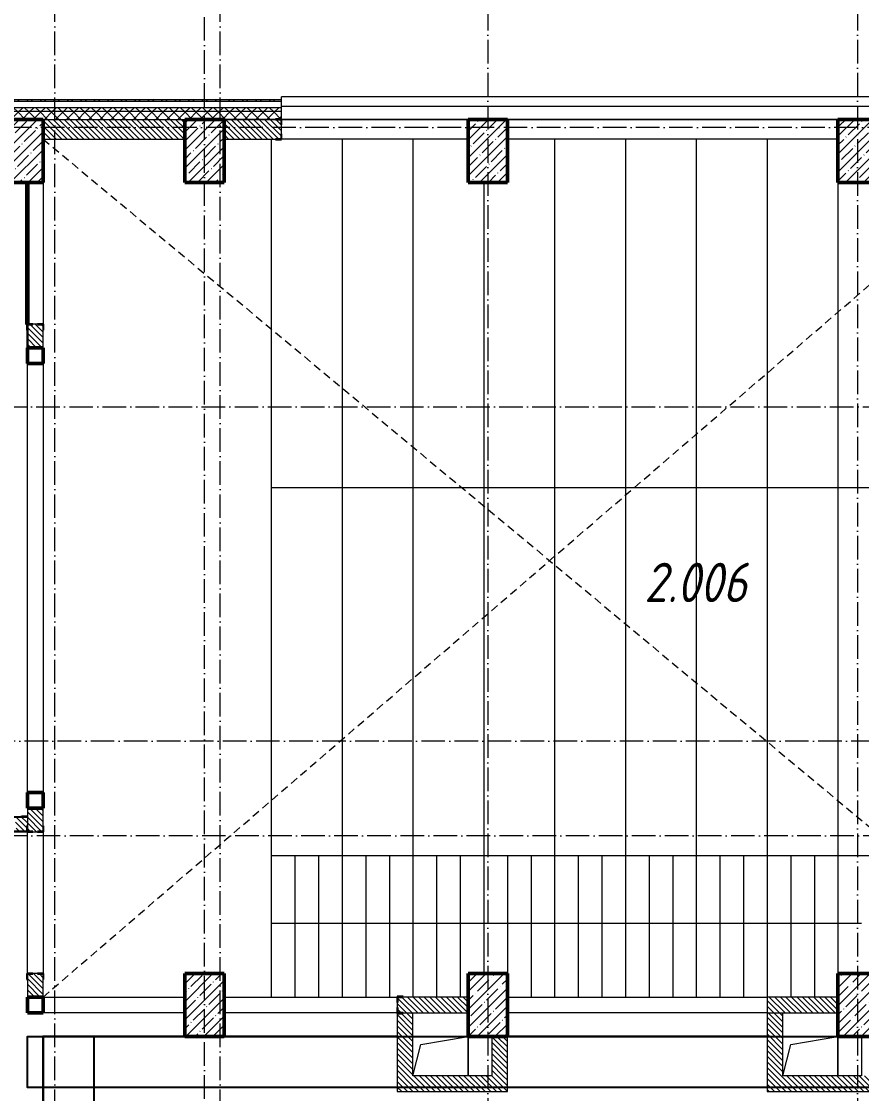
# Model space of a CAD drawing. Header units: millimetres. Extents: x -213536 to 1564669, y -45299 to 942238.
# Drawn here: x -8267 to 2408, y 532322 to 545943 of the extents above; entities that cross this region are included whole.
import ezdxf

# ---------------------------------------------------------------- set-up
doc = ezdxf.new("R2010")
doc.units = ezdxf.units.MM
doc.linetypes.add('200_ШТРИХ_ш1п0_6_', pattern=[160, 100, -60])
doc.linetypes.add('50_200_ШТРИХ_1Т_ш5_п1_п1_', pattern=[700, 500, -100, 0, -100])
for name, color, linetype, lineweight in [('2) ПГП 4м', 4, 'Continuous', 30), ('2.1) ПГП окна 2.8 м', 5, 'Continuous', 30), ('2.2) ПГП двери 2.4 -', 134, 'Continuous', 60), ('3) ЖБ 4м', 3, 'Continuous', 30), ('3.1) ЖБ окна 1.2 м', 102, 'Continuous', 30), ('3.3) Вычитаем ЖБбалки 0.4м -', 31, 'Continuous', 30), ('A-DETL-____-OTLN-3', 7, '200_ШТРИХ_ш1п0_6_', 9), ('A-FLOR-____-OTLN', 7, 'Continuous', 9), ('A-GENM-____-MCUT', 7, 'Continuous', 25), ('A-GENM-____-OTLN', 7, 'Continuous', 9), ('A-GENM-____-OTLN-1', 7, 'Continuous', 25), ('A-GLAZ-____-OTLN', 7, 'Continuous', 9), ('A-WALL-____-MCUT', 7, 'Continuous', 13), ('A-WALL-____-MCUT-1', 7, 'Continuous', 9), ('A-WALL-____-OTLN', 7, 'Continuous', 9), ('A-WALL-____-PATT-1', 7, 'Continuous', 9), ('A-WALL-FNSH-MCUT-1', 7, 'Continuous', 9), ('I-WALL-____-OTLN', 7, 'Continuous', 9), ('S-COLS-____-MCUT', 7, 'Continuous', 50), ('S-COLS-____-OTLN', 7, 'Continuous', 9), ('S-GRID-____-OTLN-1', 7, '50_200_ШТРИХ_1Т_ш5_п1_п1_', 9), ('S-STRS-____-OTLN-1', 7, 'Continuous', 9), ('Марки помещений', 7, 'Continuous', 9)]:
    doc.layers.add(name, color=color, linetype=linetype, lineweight=lineweight)
doc.styles.add('ISOCPEUR_I_2', font='isocpeui.ttf', dxfattribs={"width": 0.85, "height": 2.3})
pattern_1 = [(45, (-15591.66, 459015.94), (-70.71068, 70.71068), []), (135, (-15591.66, 459015.94), (-70.71068, -70.71068), [])]
pattern_2 = [(135, (-15591.663, 459015.94), (-35.35534, -35.35534), [])]

# ---------------------------------------------------------------- blocks, each defined once
blk = doc.blocks.new('BSC_Колонна _Прямоугольная - 500х800-25984396-АР1_План отверстий 2 этажа в осях 1-64_Ю-ЯЯ')
at = {"layer": 'S-COLS-____-OTLN'}
h = blk.add_hatch(dxfattribs=at)
h.set_pattern_fill('FP_14', color=256, style=0, pattern_type=2)
h.set_pattern_definition([(45, (-9650, -85281.04), (-114.04925, 114.04925), []), (45, (-9535.95, -85281.04), (-114.04925, 114.04925), [201.613, -40.323, 3.353, -36.97])])
h.paths.add_polyline_path([(-250, -400), (250, -400), (250, 400), (-250, 400)], flags=0)
at = {"layer": 'S-COLS-____-MCUT'}
for p, q in [((250, 400), (-250, 400)), ((-250, 400), (-250, -400)), ((250, -400), (250, 400)), ((-250, -400), (250, -400))]:
    blk.add_line(p, q, dxfattribs=at)
blk = doc.blocks.new('BSC_Колонна _Прямоугольная - 500х800-V9-АР1_План отверстий 2 этажа в осях 1-64_Ю-ЯЯ')
at = {"layer": 'S-COLS-____-OTLN'}
h = blk.add_hatch(dxfattribs=at)
h.set_pattern_fill('FP_15', color=256, style=0, pattern_type=2)
h.set_pattern_definition([(45, (-9650, -74431.04), (-114.04925, 114.04925), []), (45, (-9535.95, -74431.04), (-114.04925, 114.04925), [201.613, -40.323, 3.353, -36.97])])
h.paths.add_polyline_path([(-250, -400), (250, -400), (250, 400), (-250, 400)], flags=0)
at = {"layer": 'S-COLS-____-MCUT'}
for p, q in [((250, 400), (-250, 400)), ((-250, 400), (-250, -400)), ((250, -400), (250, 400)), ((-250, -400), (250, -400))]:
    blk.add_line(p, q, dxfattribs=at)
blk = doc.blocks.new('BSC_Колонна _Прямоугольная - 500х800-V63-АР1_План отверстий 2 этажа в осях 1-64_Ю-ЯЯ')
at = {"layer": 'S-COLS-____-OTLN'}
h = blk.add_hatch(dxfattribs=at)
h.set_pattern_fill('FP_74', color=256, style=0, pattern_type=2)
h.set_pattern_definition([(45, (-13250, -85281.04), (-114.04925, 114.04925), []), (45, (-13135.95, -85281.04), (-114.04925, 114.04925), [201.613, -40.323, 3.353, -36.97])])
h.paths.add_polyline_path([(-250, -400), (250, -400), (250, 400), (-250, 400)], flags=0)
at = {"layer": 'S-COLS-____-MCUT'}
for p, q in [((250, 400), (-250, 400)), ((-250, 400), (-250, -400)), ((250, -400), (250, 400)), ((-250, -400), (250, -400))]:
    blk.add_line(p, q, dxfattribs=at)
blk = doc.blocks.new('BSC_Колонна _Прямоугольная - 500х800-V64-АР1_План отверстий 2 этажа в осях 1-64_Ю-ЯЯ')
at = {"layer": 'S-COLS-____-OTLN'}
h = blk.add_hatch(dxfattribs=at)
h.set_pattern_fill('FP_75', color=256, style=0, pattern_type=2)
h.set_pattern_definition([(45, (-17950, -85281.04), (-114.04925, 114.04925), []), (45, (-17835.95, -85281.04), (-114.04925, 114.04925), [201.613, -40.323, 3.353, -36.97])])
h.paths.add_polyline_path([(-250, -400), (250, -400), (250, 400), (-250, 400)], flags=0)
at = {"layer": 'S-COLS-____-MCUT'}
for p, q in [((250, 400), (-250, 400)), ((-250, 400), (-250, -400)), ((250, -400), (250, 400)), ((-250, -400), (250, -400))]:
    blk.add_line(p, q, dxfattribs=at)
blk = doc.blocks.new('BSC_Колонна _Прямоугольная - 500х800-V65-АР1_План отверстий 2 этажа в осях 1-64_Ю-ЯЯ')
at = {"layer": 'S-COLS-____-OTLN'}
h = blk.add_hatch(dxfattribs=at)
h.set_pattern_fill('FP_76', color=256, style=0, pattern_type=2)
h.set_pattern_definition([(45, (-13250, -74431.04), (-114.04925, 114.04925), []), (45, (-13135.95, -74431.04), (-114.04925, 114.04925), [201.613, -40.323, 3.353, -36.97])])
h.paths.add_polyline_path([(-250, -400), (250, -400), (250, 400), (-250, 400)], flags=0)
at = {"layer": 'S-COLS-____-MCUT'}
for p, q in [((250, 400), (-250, 400)), ((-250, 400), (-250, -400)), ((250, -400), (250, 400)), ((-250, -400), (250, -400))]:
    blk.add_line(p, q, dxfattribs=at)
blk = doc.blocks.new('BSC_Колонна _Прямоугольная - 500х800-V66-АР1_План отверстий 2 этажа в осях 1-64_Ю-ЯЯ')
at = {"layer": 'S-COLS-____-OTLN'}
h = blk.add_hatch(dxfattribs=at)
h.set_pattern_fill('FP_77', color=256, style=0, pattern_type=2)
h.set_pattern_definition([(45, (-17950, -74431.04), (-114.04925, 114.04925), []), (45, (-17835.95, -74431.04), (-114.04925, 114.04925), [201.613, -40.323, 3.353, -36.97])])
h.paths.add_polyline_path([(-250, -400), (250, -400), (250, 400), (-250, 400)], flags=0)
at = {"layer": 'S-COLS-____-MCUT'}
for p, q in [((250, 400), (-250, 400)), ((-250, 400), (-250, -400)), ((250, -400), (250, 400)), ((-250, -400), (250, -400))]:
    blk.add_line(p, q, dxfattribs=at)
blk = doc.blocks.new('BSC_Колонна _Прямоугольная - 500х800-V91-АР1_План отверстий 2 этажа в осях 1-64_Ю-ЯЯ')
at = {"layer": 'S-COLS-____-OTLN'}
h = blk.add_hatch(dxfattribs=at)
h.set_pattern_fill('FP_104', color=256, style=0, pattern_type=2)
h.set_pattern_definition([(45, (-7350, -85281.04), (-114.04925, 114.04925), []), (45, (-7235.95, -85281.04), (-114.04925, 114.04925), [201.613, -40.323, 3.353, -36.97])])
h.paths.add_polyline_path([(-250, -400), (250, -400), (250, 400), (-250, 400)], flags=0)
at = {"layer": 'S-COLS-____-MCUT'}
for p, q in [((250, 400), (-250, 400)), ((-250, 400), (-250, -400)), ((250, -400), (250, 400)), ((-250, -400), (250, -400))]:
    blk.add_line(p, q, dxfattribs=at)
blk = doc.blocks.new('Отлив_СКБ - Отлив витража_120_НВФ-31886523-АР1_План отверстий 2 этажа в осях 1-64_Ю-ЯЯ')
at = {"layer": 'A-GLAZ-____-OTLN'}
for p, q in [((0, 83), (0, 120)), ((9500, 120), (0, 120)), ((0, 2), (9500, 2)), ((9500, 120), (9500, 83)), ((9500, 0), (0, 0))]:
    blk.add_line(p, q, dxfattribs=at)
blk = doc.blocks.new('Фахверк_СКБ_Уголок - 250_2700-27497298-АР1_План отверстий 2 этажа в осях 1-64_Ю-ЯЯ')
at = {"layer": 'A-GENM-____-MCUT'}
for p, q in [((200, 181), (125, 181)), ((125, 181), (125, 106)), ((131, 106), (131, 175)), ((131, 175), (200, 175)), ((200, 175), (200, 181)), ((125, 106), (131, 106)), ((131, -6), (125, -6)), ((125, -6), (125, -81)), ((125, -81), (200, -81)), ((131, -75), (131, -6)), ((200, -75), (131, -75)), ((200, -81), (200, -75))]:
    blk.add_line(p, q, dxfattribs=at)
blk = doc.blocks.new('AR_Отверстие прямоугольное _в плите_ - AR_Отверстие прямоугольное _в плите_-30553029-АР1_План отверстий 2 этажа в осях 1-64_Ю-ЯЯ')
at = {"layer": 'A-GENM-____-OTLN'}
for p, q in [((350, 250), (-350, 250)), ((-350, -250), (-250, 150)), ((-250, 150), (350, 250)), ((350, -250), (350, 250))]:
    blk.add_line(p, q, dxfattribs=at)
blk = doc.blocks.new('Фахверк_СКБ_Уголок - 200_3550-28267367-АР1_План отверстий 2 этажа в осях 1-64_Ю-ЯЯ')
at = {"layer": 'A-GENM-____-MCUT'}
for p, q in [((200, 156), (125, 156)), ((125, 156), (125, 81)), ((131, 81), (131, 150)), ((131, 150), (200, 150)), ((200, 150), (200, 156)), ((125, 81), (131, 81)), ((131, 19), (125, 19)), ((125, 19), (125, -56)), ((131, -50), (131, 19)), ((125, -56), (200, -56)), ((200, -50), (131, -50)), ((200, -56), (200, -50))]:
    blk.add_line(p, q, dxfattribs=at)
blk = doc.blocks.new('BSC_Колонна _Прямоугольная1 - 200х200 _металл_-35205626-АР1_План отверстий 2 этажа в осях 1-64_Ю-ЯЯ')
at = {"layer": 'S-COLS-____-MCUT'}
for p, q in [((100, 100), (-100, 100)), ((-100, 100), (-100, -100)), ((100, -100), (100, 100)), ((-100, -100), (100, -100))]:
    blk.add_line(p, q, dxfattribs=at)
blk = doc.blocks.new('BSC_Колонна _Прямоугольная1 - 200х200 _металл_-35201446-АР1_План отверстий 2 этажа в осях 1-64_Ю-ЯЯ')
at = {"layer": 'S-COLS-____-MCUT'}
for p, q in [((100, 100), (-100, 100)), ((-100, 100), (-100, -100)), ((100, -100), (100, 100)), ((-100, -100), (100, -100))]:
    blk.add_line(p, q, dxfattribs=at)
blk = doc.blocks.new('2этаж')
at = {"layer": 'S-GRID-____-OTLN-1', "color": 251, "ltscale": 0.6, "true_color": 0x636466}
for p, q in [((-7841.7, 511907.5), (-7841.7, 549908.8)), ((-5941.7, 512090.5), (-5941.7, 549908.8)), ((-2341.7, 549908.8), (-2341.7, 511907.5)), ((2358.3, 549908.8), (2358.3, 511907.5)), ((-5741.7, 511907.5), (-5741.7, 549644.2)), ((88482.7, 544597), (-20260.4, 544597)), ((-20260.4, 541047), (88482.7, 541047)), ((31562.9, 536797), (-20260.4, 536797)), ((17013.3, 535597), (-20260.4, 535597))]:
    blk.add_line(p, q, dxfattribs=at)

msp = doc.modelspace()

# ---------------------------------------------------------------- hatches: boundary and pattern name
at = {"layer": 'A-WALL-____-PATT-1'}
h = msp.add_hatch(dxfattribs=at)
h.set_pattern_fill('FP_3', color=256, style=0, pattern_type=2)
h.set_pattern_definition([(45, (-15591.66, 459015.94), (-85.53659, 85.53659), []), (45, (-15534.64, 459015.94), (-85.53659, 85.53659), [])])
h.paths.add_polyline_path([(8275.8, 544927), (8275.8, 544947), (4538.3, 544947), (4538.3, 544927), (8254.4, 544927)], flags=0)
h.paths.add_polyline_path([(-4961.7, 544927), (-4961.7, 544947), (-18271.7, 544947), (-18271.7, 544927), (-5001.8, 544927)], flags=0)
h = msp.add_hatch(dxfattribs=at)
h.set_pattern_fill('FP_1', color=256, style=0, pattern_type=2)
h.set_pattern_definition(pattern_1)
h.paths.add_polyline_path([(4538.3, 544797), (8108.3, 544797), (8108.3, 544847), (4538.3, 544847)], flags=0)
h.paths.add_polyline_path([(-5001.8, 544797), (-4961.7, 544797), (-4961.7, 544847), (-18041.7, 544847), (-18041.7, 544797), (-8536.8, 544797)], flags=0)
h = msp.add_hatch(dxfattribs=at)
h.set_pattern_fill('FP_1', color=256, style=0, pattern_type=2)
h.set_pattern_definition(pattern_1)
h.paths.add_polyline_path([(7408.3, 544697), (8108.3, 544697), (8108.3, 544797), (4538.3, 544797), (4538.3, 544703), (4613.3, 544703), (4613.3, 544697), (7370.7, 544697)], flags=0)
h.paths.add_polyline_path([(-5691.7, 544697), (-5036.7, 544697), (-5036.7, 544703), (-4961.7, 544703), (-4961.7, 544797), (-18041.7, 544797), (-18041.7, 544697), (-6191.7, 544697)], flags=0)
h = msp.add_hatch(dxfattribs=at)
h.set_pattern_fill('FP_6', color=256, style=0, pattern_type=2)
h.set_pattern_definition(pattern_2)
h.paths.add_polyline_path([(-6191.7, 544447), (-6191.7, 544697), (-7991.7, 544697), (-7991.7, 544447)], flags=0)
h = msp.add_hatch(dxfattribs=at)
h.set_pattern_fill('FP_6', color=256, style=0, pattern_type=2)
h.set_pattern_definition(pattern_2)
h.paths.add_polyline_path([(-5001.8, 544447), (-4967.7, 544447), (-4967.7, 544516), (-4961.7, 544516), (-4961.7, 544628), (-4967.7, 544628), (-4967.7, 544697), (-5691.7, 544697), (-5691.7, 544447), (-5036.7, 544447)], flags=0)
h = msp.add_hatch(dxfattribs=at)
h.set_pattern_fill('FP_6', color=256, style=0, pattern_type=2)
h.set_pattern_definition(pattern_2)
h.paths.add_polyline_path([(-8191.7, 541797), (-7991.7, 541797), (-7991.7, 542091), (-8060.7, 542091), (-8060.7, 542097), (-8122.7, 542097), (-8122.7, 542091), (-8191.7, 542091), (-8191.7, 541891)], flags=0)
h = msp.add_hatch(dxfattribs=at)
h.set_pattern_fill('FP_6', color=256, style=0, pattern_type=2)
h.set_pattern_definition(pattern_2)
h.paths.add_polyline_path([(-8197.7, 535647), (-8197.7, 535722), (-8191.7, 535722), (-8191.7, 535847), (-8335.7, 535847), (-8335.7, 535778), (-8341.7, 535778), (-8341.7, 535716), (-8335.7, 535716), (-8335.7, 535647), (-8266.7, 535647)], flags=0)
h = msp.add_hatch(dxfattribs=at)
h.set_pattern_fill('FP_6', color=256, style=0, pattern_type=2)
h.set_pattern_definition(pattern_2)
h.paths.add_polyline_path([(-8071.7, 533547), (-7991.7, 533547), (-7991.7, 533841), (-8060.7, 533841), (-8060.7, 533847), (-8122.7, 533847), (-8122.7, 533841), (-8191.7, 533841), (-8191.7, 533547)], flags=0)
h.paths.add_polyline_path([(-8060.7, 535647), (-8060.7, 535653), (-7991.7, 535653), (-7991.7, 535947), (-8191.7, 535947), (-8191.7, 535653), (-8122.7, 535653), (-8122.7, 535647)], flags=0)
h = msp.add_hatch(dxfattribs=at)
h.set_pattern_fill('FP_6', color=256, style=0, pattern_type=2)
h.set_pattern_definition(pattern_2)
h.paths.add_polyline_path([(-3234.3, 533347), (-2591.7, 533347), (-2591.7, 533547), (-3485.7, 533547), (-3485.7, 533478), (-3491.7, 533478), (-3491.7, 533416), (-3485.7, 533416), (-3485.7, 533347), (-3416.7, 533347)], flags=0)
h = msp.add_hatch(dxfattribs=at)
h.set_pattern_fill('FP_6', color=256, style=0, pattern_type=2)
h.set_pattern_definition(pattern_2)
h.paths.add_polyline_path([(1208.3, 533347), (2108.3, 533347), (2108.3, 533547), (1208.3, 533547)], flags=0)
h = msp.add_hatch(dxfattribs=at)
h.set_pattern_fill('FP_6', color=256, style=0, pattern_type=2)
h.set_pattern_definition(pattern_2)
h.paths.add_polyline_path([(-3491.7, 532347), (-3291.7, 532347), (-3291.7, 533347), (-3416.7, 533347), (-3416.7, 533341), (-3491.7, 533341), (-3491.7, 532384.7)], flags=0)
h = msp.add_hatch(dxfattribs=at)
h.set_pattern_fill('FP_6', color=256, style=0, pattern_type=2)
h.set_pattern_definition(pattern_2)
h.paths.add_polyline_path([(1408.3, 532347), (1408.3, 533347), (1208.3, 533347), (1208.3, 532347)], flags=0)
h = msp.add_hatch(dxfattribs=at)
h.set_pattern_fill('FP_6', color=256, style=0, pattern_type=2)
h.set_pattern_definition(pattern_2)
h.paths.add_polyline_path([(-2091.7, 532547), (-2091.7, 533047), (-2291.7, 533047), (-2291.7, 532547)], flags=0)
h = msp.add_hatch(dxfattribs=at)
h.set_pattern_fill('FP_6', color=256, style=0, pattern_type=2)
h.set_pattern_definition(pattern_2)
h.paths.add_polyline_path([(-3291.7, 532347), (-2091.7, 532347), (-2091.7, 532547), (-3291.7, 532547), (-3291.7, 532384.7)], flags=0)
h = msp.add_hatch(dxfattribs=at)
h.set_pattern_fill('FP_6', color=256, style=0, pattern_type=2)
h.set_pattern_definition(pattern_2)
h.paths.add_polyline_path([(1408.3, 532347), (2608.3, 532347), (2608.3, 532547), (1408.3, 532547), (1408.3, 532384.7)], flags=0)

# ---------------------------------------------------------------- linework, layer by layer
for points in [[(7308.3, 532397), (-8191.7, 532397), (-8191.7, 533047), (7308.3, 533047)], [(-7991.7, 526797), (-7341.7, 526797), (-7341.7, 533047), (-7991.7, 533047)]]:
    msp.add_lwpolyline(points, close=True)
at = {"layer": '2) ПГП 4м'}
for points in [[(-8191.7, 541797), (-8191.7, 542097)], [(-8191.7, 535834.5), (-12941.7, 535847), (-12941.7, 536247), (-15341.7, 536247), (-15341.7, 535847), (-17541.7, 535847)], [(-8191.7, 535653), (-10041.7, 535653)]]:
    msp.add_lwpolyline(points, dxfattribs=at)
at = {"layer": '2.1) ПГП окна 2.8 м'}
msp.add_lwpolyline([(-8197.7, 542097), (-8191.7, 543897)], dxfattribs=at)
at = {"layer": '2.2) ПГП двери 2.4 -'}
msp.add_lwpolyline([(-8191.7, 542091), (-8191.7, 543897)], dxfattribs=at)
at = {"layer": '3) ЖБ 4м'}
msp.add_lwpolyline([(-8191.7, 543897), (-8491.7, 543897), (-8491.7, 544447)], dxfattribs=at)
at = {"layer": '3.1) ЖБ окна 1.2 м'}
for points in [[(-3491.7, 533047), (-7991.7, 533047), (-7991.7, 526797), (7508.3, 526797), (7858.3, 526797), (7858.3, 529697), (7408.3, 529697), (7408.3, 530197), (7858.3, 530197), (7858.3, 533047), (2608.3, 533047)], [(1208.3, 533047), (-2091.7, 533047)]]:
    msp.add_lwpolyline(points, dxfattribs=at)
at = {"layer": '3.3) Вычитаем ЖБбалки 0.4м -'}
for points in [[(-6191.7, 533547), (-6191.7, 533047), (-5691.7, 533047), (-5691.7, 533547)], [(-2091.7, 533547), (-2091.7, 533047)]]:
    msp.add_lwpolyline(points, dxfattribs=at)
at = {"layer": 'A-DETL-____-OTLN-3'}
for p, q in [((-7991.7, 533547), (4658.3, 544447)), ((-7991.7, 544447), (5108.3, 533547))]:
    msp.add_line(p, q, dxfattribs=at)
at = {"layer": 'A-FLOR-____-OTLN'}
for p, q in [((-3291.7, 533047), (-2591.7, 533047)), ((-2591.7, 533047), (-2591.7, 532547)), ((1408.3, 533047), (2108.3, 533047)), ((2108.3, 533047), (2108.3, 532547))]:
    msp.add_line(p, q, dxfattribs=at)
at = {"layer": 'A-WALL-____-MCUT'}
for p, q in [((-4961.7, 544927), (-18271.7, 544927)), ((-4961.7, 544703), (-4961.7, 544927)), ((-7991.7, 544697), (-6191.7, 544697)), ((-4961.7, 544516), (-4961.7, 544628)), ((-7991.7, 544447), (-6191.7, 544447)), ((-5691.7, 544447), (-5036.7, 544447)), ((-8060.7, 542097), (-8122.7, 542097)), ((-8191.7, 542022), (-8191.7, 541797)), ((-7991.7, 541797), (-7991.7, 542022)), ((-8191.7, 535847), (-8266.7, 535847)), ((-8191.7, 535947), (-8191.7, 535722)), ((-7991.7, 535722), (-7991.7, 535947)), ((-8266.7, 535647), (-8197.7, 535647)), ((-8122.7, 535647), (-8060.7, 535647)), ((-8060.7, 533847), (-8122.7, 533847)), ((-8191.7, 533772), (-8191.7, 533547)), ((-7991.7, 533547), (-7991.7, 533772)), ((-2591.7, 533547), (-3416.7, 533547)), ((1208.3, 533547), (1208.3, 532347)), ((2108.3, 533547), (1208.3, 533547)), ((-3491.7, 533478), (-3491.7, 533416)), ((-3491.7, 533341), (-3491.7, 532347)), ((-3416.7, 533347), (-2591.7, 533347)), ((-3291.7, 532547), (-3291.7, 533347)), ((1208.3, 533347), (2108.3, 533347)), ((1408.3, 532547), (1408.3, 533347)), ((-2291.7, 533047), (-2291.7, 532547)), ((-2091.7, 532347), (-2091.7, 533047)), ((2408.3, 533047), (2408.3, 532547)), ((-2291.7, 532547), (-3291.7, 532547)), ((2408.3, 532547), (1408.3, 532547)), ((-3491.7, 532347), (-2091.7, 532347)), ((1208.3, 532347), (2608.3, 532347))]:
    msp.add_line(p, q, dxfattribs=at)
at = {"layer": 'A-WALL-____-MCUT-1'}
for p, q in [((-4961.7, 544847), (-18041.7, 544847)), ((-4961.7, 544797), (-18041.7, 544797)), ((-5691.7, 544697), (-5036.7, 544697)), ((-5036.7, 544697), (-5691.7, 544697))]:
    msp.add_line(p, q, dxfattribs=at)
at = {"layer": 'A-WALL-____-OTLN'}
for p, q in [((-2591.7, 544697), (-4961.7, 544697)), ((-4961.7, 544697), (-2591.7, 544697)), ((2108.3, 544697), (-2091.7, 544697)), ((-2091.7, 544697), (2108.3, 544697)), ((-2591.7, 544447), (-4961.7, 544447)), ((2108.3, 544447), (-2091.7, 544447))]:
    msp.add_line(p, q, dxfattribs=at)
at = {"layer": 'A-WALL-FNSH-MCUT-1'}
for p, q in [((-4961.7, 544947), (-18291.7, 544947)), ((-4961.7, 544927), (-4961.7, 544947))]:
    msp.add_line(p, q, dxfattribs=at)
at = {"layer": 'I-WALL-____-OTLN'}
for p, q in [((-8191.7, 542097), (-8191.7, 543897)), ((-7991.7, 543897), (-7991.7, 542097)), ((-8191.7, 536147), (-8191.7, 541597)), ((-7991.7, 541597), (-7991.7, 536147)), ((-8191.7, 533847), (-8191.7, 535647)), ((-7991.7, 535647), (-7991.7, 533847)), ((-7991.7, 533547), (-6191.7, 533547)), ((-5691.7, 533547), (-3491.7, 533547)), ((-2091.7, 533547), (1208.3, 533547)), ((-6191.7, 533347), (-7991.7, 533347)), ((-3491.7, 533347), (-5691.7, 533347)), ((1208.3, 533347), (-2091.7, 533347))]:
    msp.add_line(p, q, dxfattribs=at)
at = {"layer": 'S-STRS-____-OTLN-1'}
for p, q in [((-5091.7, 544447), (-5091.7, 535347)), ((-5091.7, 544447), (-5091.7, 535347)), ((-4191.7, 544447), (-4191.7, 535347)), ((-4191.7, 544447), (-4191.7, 535347)), ((-3291.7, 544447), (-3291.7, 535347)), ((-3291.7, 544447), (-3291.7, 535347)), ((-1491.7, 544447), (-1491.7, 535347)), ((-1491.7, 544447), (-1491.7, 535347)), ((-591.7, 544447), (-591.7, 535347)), ((-591.7, 544447), (-591.7, 535347)), ((308.3, 544447), (308.3, 535347)), ((308.3, 544447), (308.3, 535347)), ((1208.3, 544447), (1208.3, 535347)), ((1208.3, 544447), (1208.3, 535347)), ((-2391.7, 543897), (-2391.7, 535347)), ((-2391.7, 543897), (-2391.7, 535347)), ((2108.3, 543897), (2108.3, 535347)), ((2108.3, 543897), (2108.3, 535347)), ((-5091.7, 540022), (-4191.7, 540022)), ((-4191.7, 540022), (-3291.7, 540022)), ((-3291.7, 540022), (-2391.7, 540022)), ((-2391.7, 540022), (-1491.7, 540022)), ((-1491.7, 540022), (-591.7, 540022)), ((-591.7, 540022), (308.3, 540022)), ((308.3, 540022), (1208.3, 540022)), ((1208.3, 540022), (2108.3, 540022)), ((2108.3, 540022), (3008.3, 540022)), ((-5091.7, 535347), (-4191.7, 535347)), ((-5091.7, 535347), (-5091.7, 533547)), ((-5091.7, 535347), (-5091.7, 533547)), ((-4791.7, 535347), (-4791.7, 533547)), ((-4791.7, 535347), (-4791.7, 533547)), ((-4491.7, 535347), (-4191.7, 535347)), ((-4491.7, 535347), (-4491.7, 533547)), ((-4491.7, 535347), (-4491.7, 533547)), ((-4191.7, 535347), (-3291.7, 535347)), ((-4191.7, 535347), (-4191.7, 533547)), ((-4191.7, 535347), (-4191.7, 533547)), ((-3891.7, 535347), (-3891.7, 533547)), ((-3891.7, 535347), (-3891.7, 533547)), ((-3591.7, 535347), (-3291.7, 535347)), ((-3591.7, 535347), (-3591.7, 533547)), ((-3591.7, 535347), (-3591.7, 533547)), ((-3291.7, 535347), (-2391.7, 535347)), ((-3291.7, 535347), (-3291.7, 533547)), ((-3291.7, 535347), (-3291.7, 533547)), ((-2991.7, 535347), (-2991.7, 533547)), ((-2991.7, 535347), (-2991.7, 533547)), ((-2691.7, 535347), (-2391.7, 535347)), ((-2691.7, 535347), (-2691.7, 533547)), ((-2691.7, 535347), (-2691.7, 533547)), ((-2391.7, 535347), (-1491.7, 535347)), ((-2391.7, 535347), (-2391.7, 533847)), ((-2391.7, 535347), (-2391.7, 533847)), ((-2091.7, 535347), (-2091.7, 533847)), ((-2091.7, 535347), (-2091.7, 533847)), ((-1791.7, 535347), (-1491.7, 535347)), ((-1791.7, 535347), (-1791.7, 533547)), ((-1791.7, 535347), (-1791.7, 533547)), ((-1491.7, 535347), (-591.7, 535347)), ((-1491.7, 535347), (-1491.7, 533547)), ((-1491.7, 535347), (-1491.7, 533547)), ((-1191.7, 535347), (-1191.7, 533547)), ((-1191.7, 535347), (-1191.7, 533547)), ((-891.7, 535347), (-591.7, 535347)), ((-891.7, 535347), (-891.7, 533547)), ((-891.7, 535347), (-891.7, 533547)), ((-591.7, 535347), (308.3, 535347)), ((-591.7, 535347), (-591.7, 533547)), ((-591.7, 535347), (-591.7, 533547)), ((-291.7, 535347), (-291.7, 533547)), ((-291.7, 535347), (-291.7, 533547)), ((8.3, 535347), (308.3, 535347)), ((8.3, 535347), (8.3, 533547)), ((8.3, 535347), (8.3, 533547)), ((308.3, 535347), (1208.3, 535347)), ((308.3, 535347), (308.3, 533547)), ((308.3, 535347), (308.3, 533547)), ((608.3, 535347), (608.3, 533547)), ((608.3, 535347), (608.3, 533547)), ((908.3, 535347), (1208.3, 535347)), ((908.3, 535347), (908.3, 533547)), ((908.3, 535347), (908.3, 533547)), ((1208.3, 535347), (2108.3, 535347)), ((1208.3, 535347), (1208.3, 533547)), ((1208.3, 535347), (1208.3, 533547)), ((1508.3, 535347), (1508.3, 533547)), ((1508.3, 535347), (1508.3, 533547)), ((1808.3, 535347), (2108.3, 535347)), ((1808.3, 535347), (1808.3, 533547)), ((1808.3, 535347), (1808.3, 533547)), ((2108.3, 535347), (3008.3, 535347)), ((2108.3, 535347), (2108.3, 533847)), ((2108.3, 535347), (2108.3, 533847)), ((-5091.7, 534487), (-4791.7, 534487)), ((-4791.7, 534487), (-4491.7, 534487)), ((-4491.7, 534487), (-4191.7, 534487)), ((-4191.7, 534487), (-3891.7, 534487)), ((-3891.7, 534487), (-3591.7, 534487)), ((-3591.7, 534487), (-3291.7, 534487)), ((-3291.7, 534487), (-2991.7, 534487)), ((-2991.7, 534487), (-2691.7, 534487)), ((-2691.7, 534487), (-2391.7, 534487)), ((-2391.7, 534487), (-2091.7, 534487)), ((-2091.7, 534487), (-1791.7, 534487)), ((-1791.7, 534487), (-1491.7, 534487)), ((-1491.7, 534487), (-1191.7, 534487)), ((-1191.7, 534487), (-891.7, 534487)), ((-891.7, 534487), (-591.7, 534487)), ((-591.7, 534487), (-291.7, 534487)), ((-291.7, 534487), (8.3, 534487)), ((8.3, 534487), (308.3, 534487)), ((308.3, 534487), (608.3, 534487)), ((608.3, 534487), (908.3, 534487)), ((908.3, 534487), (1208.3, 534487)), ((1208.3, 534487), (1508.3, 534487)), ((1508.3, 534487), (1808.3, 534487)), ((1808.3, 534487), (2108.3, 534487)), ((2108.3, 534487), (2408.3, 534487))]:
    msp.add_line(p, q, dxfattribs=at)

# ---------------------------------------------------------------- block references
at = {"layer": '3.1) ЖБ окна 1.2 м'}
msp.add_blockref('2этаж', (0, 0), dxfattribs=at)
at = {"layer": 'A-GENM-____-OTLN'}
for p in [(-2941.7, 532797), (1758.3, 532797)]:
    msp.add_blockref('AR_Отверстие прямоугольное _в плите_ - AR_Отверстие прямоугольное _в плите_-30553029-АР1_План отверстий 2 этажа в осях 1-64_Ю-ЯЯ', p, dxfattribs=at)
at = {"layer": 'A-GENM-____-OTLN-1'}
for name, p, rotation in [('Фахверк_СКБ_Уголок - 250_2700-27497298-АР1_План отверстий 2 этажа в осях 1-64_Ю-ЯЯ', (-4836.7, 544622), 180), ('Фахверк_СКБ_Уголок - 200_3550-28267367-АР1_План отверстий 2 этажа в осях 1-64_Ю-ЯЯ', (-8141.7, 542222), 269.9999999999999), ('Фахверк_СКБ_Уголок - 200_3550-28267367-АР1_План отверстий 2 этажа в осях 1-64_Ю-ЯЯ', (-8041.7, 535522), 89.99999999999991), ('Фахверк_СКБ_Уголок - 200_3550-28267367-АР1_План отверстий 2 этажа в осях 1-64_Ю-ЯЯ', (-8141.7, 533972), 269.9999999999999)]:
    msp.add_blockref(name, p, dxfattribs=dict(at, rotation=rotation))
msp.add_blockref('Фахверк_СКБ_Уголок - 200_3550-28267367-АР1_План отверстий 2 этажа в осях 1-64_Ю-ЯЯ', (-3616.7, 533397), dxfattribs=at)
at = {"layer": 'A-GLAZ-____-OTLN'}
msp.add_blockref('Отлив_СКБ - Отлив витража_120_НВФ-31886523-АР1_План отверстий 2 этажа в осях 1-64_Ю-ЯЯ', (-4961.7, 544864), dxfattribs=at)
at = {"layer": 'S-COLS-____-OTLN'}
for name, p in [('BSC_Колонна _Прямоугольная - 500х800-V91-АР1_План отверстий 2 этажа в осях 1-64_Ю-ЯЯ', (-8241.7, 544297)), ('BSC_Колонна _Прямоугольная - 500х800-25984396-АР1_План отверстий 2 этажа в осях 1-64_Ю-ЯЯ', (-5941.7, 544297)), ('BSC_Колонна _Прямоугольная - 500х800-V63-АР1_План отверстий 2 этажа в осях 1-64_Ю-ЯЯ', (-2341.7, 544297)), ('BSC_Колонна _Прямоугольная - 500х800-V64-АР1_План отверстий 2 этажа в осях 1-64_Ю-ЯЯ', (2358.3, 544297)), ('BSC_Колонна _Прямоугольная - 500х800-V9-АР1_План отверстий 2 этажа в осях 1-64_Ю-ЯЯ', (-5941.7, 533447)), ('BSC_Колонна _Прямоугольная - 500х800-V65-АР1_План отверстий 2 этажа в осях 1-64_Ю-ЯЯ', (-2341.7, 533447)), ('BSC_Колонна _Прямоугольная - 500х800-V66-АР1_План отверстий 2 этажа в осях 1-64_Ю-ЯЯ', (2358.3, 533447))]:
    msp.add_blockref(name, p, dxfattribs=at)
at = {"layer": 'S-COLS-____-OTLN', "rotation": 270.0000000000001}
for name, p in [('BSC_Колонна _Прямоугольная1 - 200х200 _металл_-35205626-АР1_План отверстий 2 этажа в осях 1-64_Ю-ЯЯ', (-8091.7, 541697)), ('BSC_Колонна _Прямоугольная1 - 200х200 _металл_-35205626-АР1_План отверстий 2 этажа в осях 1-64_Ю-ЯЯ', (-8091.7, 536047)), ('BSC_Колонна _Прямоугольная1 - 200х200 _металл_-35201446-АР1_План отверстий 2 этажа в осях 1-64_Ю-ЯЯ', (-8091.7, 533447))]:
    msp.add_blockref(name, p, dxfattribs=at)

# ---------------------------------------------------------------- texts
at = {"layer": 'Марки помещений', "insert": (-352.8, 539065.4), "char_height": 500, "width": 785.654, "attachment_point": 1, "style": 'ISOCPEUR_I_2'}
msp.add_mtext('2.006', dxfattribs=at)

doc.saveas('drawing.dxf')
